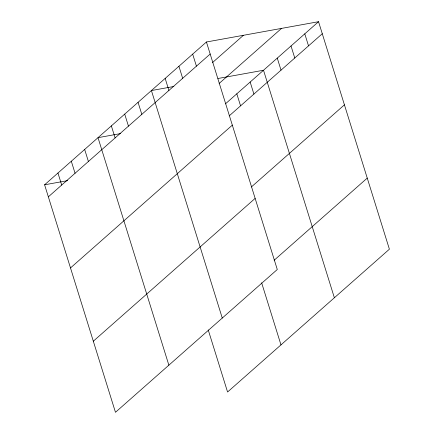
<?xml version="1.0" encoding="UTF-8"?>
<svg xmlns="http://www.w3.org/2000/svg" width="434" height="434" viewBox="0 0 434 434"><rect width="100%" height="100%" fill="white"/><g stroke="black" fill="none" stroke-linecap="round" stroke-linejoin="round"><path stroke-width="0.65" d="M206.432 41.995L277.288 269.498L115.466 412.3L44.604 184.797L206.432 41.995L318.534 21.7L389.396 249.203L227.568 392.005L208.239 329.949M48.353 196.83L210.181 54.028M212.476 62.61L243.425 35.3M219.105 83.496L281.541 28.4M225.441 103.851L318.534 21.7M229.19 115.883L322.283 33.733M70.498 267.935L232.326 125.133M251.335 186.989L344.428 104.838M93.321 341.195L255.143 198.392M274.152 260.248L367.245 178.097M173.871 86.485L151.412 90.549L222.268 318.051M217.976 78.5L263.514 70.254L334.375 297.757M120.468 133.607L98.008 137.676L168.869 365.173M44.604 184.797L67.726 180.615M304.782 33.836L308.525 45.874M291.024 45.977L294.773 58.01M277.272 58.113L281.015 70.145M250.163 82.031L253.912 94.07M236.812 93.815L240.561 105.847M192.674 54.136L196.423 66.169M261.642 282.822L280.972 344.878M178.922 66.272L182.671 78.304M165.164 78.413L168.913 90.446M138.061 102.332L141.809 114.364M124.71 114.109L128.459 126.142M111.359 125.893L115.108 137.925M84.657 149.453L88.406 161.486M71.306 161.236L75.055 173.269M57.955 173.02L61.704 185.052"/></g></svg>
